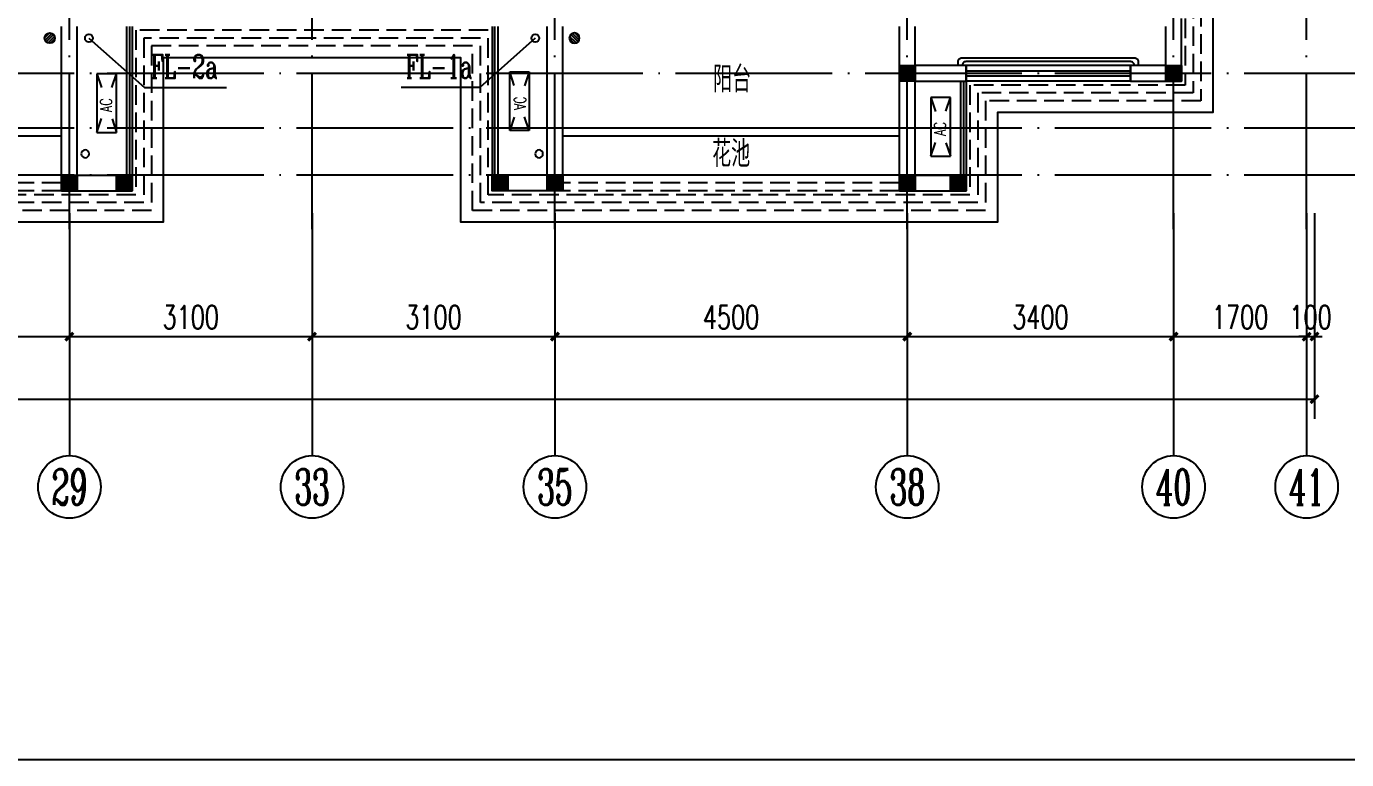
# Model space of a CAD drawing. Extents: x -287580 to -53108, y -522338 to -82629.
# Drawn here: x -214957 to -198099, y -480916 to -471551 of the extents above; entities that cross this region are included whole.
import ezdxf
from ezdxf.enums import TextEntityAlignment as Align

# ---------------------------------------------------------------- set-up
doc = ezdxf.new("R2010")
doc.units = 0
doc.header["$LTSCALE"] = 1000
doc.header["$MEASUREMENT"] = 0
doc.linetypes.add('DASH', pattern=[0.35, 0.25, -0.1])
doc.linetypes.add('DOTE', pattern=[2.42, 2, -0.2, 0.02, -0.2])
for name, color, linetype in [('AXIS', 3, 'Continuous'), ('AXIS_TEXT', 7, 'Continuous'), ('DIM_废水', 3, 'Continuous'), ('DOTE', 99, 'Continuous'), ('EQUIP_地漏', 7, 'Continuous'), ('kan', 146, 'Continuous'), ('KTIAO', 124, 'Continuous'), ('PUB_TEXT', 7, 'Continuous'), ('VPIPE-废水', 31, 'Continuous'), ('WALL', 9, 'Continuous'), ('WINDOW', 99, 'Continuous'), ('填充', 8, 'Continuous'), ('屋面', 139, 'Continuous'), ('栏杆', 169, 'Continuous'), ('表格', 157, 'Continuous')]:
    doc.layers.add(name, color=color, linetype=linetype)
doc.layers.add('RENDERING', color=125, linetype='Continuous', lineweight=13)
doc.styles.add('_ROMANC', font='romanc__.ttf', dxfattribs={"width": 0.700005})
doc.styles.add('_TCH_AXIS', font='COMPLEX', dxfattribs={"bigfont": 'GBCBIG'})
doc.styles.add('_TCH_DIM_T3', font='SIMPLEX', dxfattribs={"width": 0.705882, "bigfont": 'GBCBIG'})
doc.styles.add('_TWT_SERIAL', font='COMPLEX', dxfattribs={"width": 0.8, "height": 3, "bigfont": 'HZTXT'})
doc.styles.add('COMPLEX', font='COMPLEX')
doc.styles.add('DIM_FONT', font='simplex_.ttf', dxfattribs={"width": 0.7, "bigfont": 'GBCBIG'})
doc.styles.get("Standard").update_dxf_attribs({"font": 'gbenor.shx', "bigfont": 'gbcbig.shx'})
doc.dimstyles.new('_TCH_ARCH&&100', dxfattribs={"dimtxt": 297.5, "dimasz": 100, "dimexe": 250, "dimexo": 300, "dimgap": 100, "dimtad": 1, "dimdec": 0, "dimzin": 0, "dimdsep": 46, "dimtxsty": '_TCH_DIM_T3', "dimblk": 'ARCHTICK', "dimcen": 0.09, "dimclrt": 7, "dimazin": 2, "dimtfac": 1, "dimtdec": 0, "dimtix": 1, "dimtmove": 2, "dimatfit": 3, "dimfxl": 0, "dimtolj": 1, "dimtzin": 0, "dimarcsym": 0})

# ---------------------------------------------------------------- blocks, each defined once
blk = doc.blocks.new('90304092557924')
at = {"layer": 'KTIAO', "color": 99}
for p, q in [((-375, 125), (-198, 66)), ((-375, 125), (-375, -125)), ((375, 125), (-375, 125)), ((375, 125), (198, 66)), ((375, -125), (375, 125)), ((-203, -68), (-375, -125)), ((-375, -125), (375, -125)), ((200, -67), (375, -125))]:
    blk.add_line(p, q, dxfattribs=at)
at = {"layer": 'KTIAO', "color": 99, "style": '_ROMANC', "width": 0.7}
blk.add_text('AC', height=148.6, dxfattribs=at).set_placement((-113, -66))
at = {"layer": 'KTIAO', "color": 99, "style": 'DIM_FONT', "oblique": 0, "width": 0.6, "flags": 9}
for tag in ['XSIZE', 'YSIZE']:
    blk.add_attdef(tag, (-375, -125), '', height=0.5, dxfattribs=at)
blk = doc.blocks.new('TRHH')
at = {"color": 6}
for centre in [(-244307, -473179), (-238511, -473179)]:
    blk.add_circle(centre, 50, dxfattribs=at)
blk = doc.blocks.new('A$C3953257B')
at = {"layer": '填充'}
for points in [[(20300, 1600), (20500, 1600), (20500, 1400), (20300, 1400)], [(23700, 1600), (23900, 1600), (23900, 1400), (23700, 1400)], [(9600, 200), (9800, 200), (9800, 0), (9600, 0)], [(10300, 200), (10500, 200), (10500, 0), (10300, 0)], [(15100, 200), (15300, 200), (15300, 0), (15100, 0)], [(15800, 200), (16000, 200), (16000, 0), (15800, 0)], [(20300, 200), (20500, 200), (20500, 0), (20300, 0)], [(20950, 200), (21150, 200), (21150, 0), (20950, 0)]]:
    blk.add_hatch(color=256, dxfattribs=at).paths.add_polyline_path(points)
at = {"color": 6}
for points in [[(20300, 1600), (20500, 1600), (20500, 1400), (20300, 1400)], [(23700, 1600), (23900, 1600), (23900, 1400), (23700, 1400)], [(9600, 200), (9800, 200), (9800, 0), (9600, 0)], [(10300, 200), (10500, 200), (10500, 0), (10300, 0)], [(15100, 200), (15300, 200), (15300, 0), (15100, 0)], [(15800, 200), (16000, 200), (16000, 0), (15800, 0)], [(20300, 200), (20500, 200), (20500, 0), (20300, 0)], [(20950, 200), (21150, 200), (21150, 0), (20950, 0)]]:
    blk.add_lwpolyline(points, close=True, dxfattribs=at)
blk = doc.blocks.new('_ArchTick')
at = {"color": 0, "linetype": 'ByBlock', "const_width": 0.4}
blk.add_lwpolyline([(-0.5, -0.5), (0.5, 0.5)], dxfattribs=at)
blk = doc.blocks.new('*D269')
at = {"layer": 'AXIS', "color": 0, "lineweight": -2}
for p, q in [((-218909, -473937), (-218909, -475763)), ((-214409, -473937), (-214409, -475763)), ((-218909, -475513), (-214409, -475513))]:
    blk.add_line(p, q, dxfattribs=at)
at = {"layer": 'Defpoints', "color": 0}
for p in [(-218909, -473637), (-214409, -473637), (-214409, -475513)]:
    blk.add_point(p, dxfattribs=at)
at = {"layer": 'AXIS', "color": 0, "lineweight": -2, "xscale": 100, "yscale": 100, "zscale": 100, "rotation": 180}
blk.add_blockref('_ArchTick', (-218909, -475513), dxfattribs=at)
at = {"layer": 'AXIS', "color": 0, "lineweight": -2, "xscale": 100, "yscale": 100, "zscale": 100}
blk.add_blockref('_ArchTick', (-214409, -475513), dxfattribs=at)
at = {"layer": 'AXIS', "color": 7, "insert": (-216659, -475265), "char_height": 297.5, "attachment_point": 5, "style": '_TCH_DIM_T3'}
blk.add_mtext('\\A1;4500', dxfattribs=at)
blk = doc.blocks.new('*D270')
at = {"layer": 'AXIS', "color": 0, "lineweight": -2}
for p, q in [((-214409, -473937), (-214409, -475763)), ((-211309, -473937), (-211309, -475763)), ((-214409, -475513), (-211309, -475513))]:
    blk.add_line(p, q, dxfattribs=at)
at = {"layer": 'Defpoints', "color": 0}
for p in [(-214409, -473637), (-211309, -473637), (-211309, -475513)]:
    blk.add_point(p, dxfattribs=at)
at = {"layer": 'AXIS', "color": 0, "lineweight": -2, "xscale": 100, "yscale": 100, "zscale": 100, "rotation": 180}
blk.add_blockref('_ArchTick', (-214409, -475513), dxfattribs=at)
at = {"layer": 'AXIS', "color": 0, "lineweight": -2, "xscale": 100, "yscale": 100, "zscale": 100}
blk.add_blockref('_ArchTick', (-211309, -475513), dxfattribs=at)
at = {"layer": 'AXIS', "color": 7, "insert": (-212859, -475265), "char_height": 297.5, "attachment_point": 5, "style": '_TCH_DIM_T3'}
blk.add_mtext('\\A1;3100', dxfattribs=at)
blk = doc.blocks.new('*D271')
at = {"layer": 'AXIS', "color": 0, "lineweight": -2}
for p, q in [((-211309, -473937), (-211309, -475763)), ((-208209, -473937), (-208209, -475763)), ((-211309, -475513), (-208209, -475513))]:
    blk.add_line(p, q, dxfattribs=at)
at = {"layer": 'Defpoints', "color": 0}
for p in [(-211309, -473637), (-208209, -473637), (-208209, -475513)]:
    blk.add_point(p, dxfattribs=at)
at = {"layer": 'AXIS', "color": 0, "lineweight": -2, "xscale": 100, "yscale": 100, "zscale": 100, "rotation": 180}
blk.add_blockref('_ArchTick', (-211309, -475513), dxfattribs=at)
at = {"layer": 'AXIS', "color": 0, "lineweight": -2, "xscale": 100, "yscale": 100, "zscale": 100}
blk.add_blockref('_ArchTick', (-208209, -475513), dxfattribs=at)
at = {"layer": 'AXIS', "color": 7, "insert": (-209759, -475265), "char_height": 297.5, "attachment_point": 5, "style": '_TCH_DIM_T3'}
blk.add_mtext('\\A1;3100', dxfattribs=at)
blk = doc.blocks.new('*D272')
at = {"layer": 'AXIS', "color": 0, "lineweight": -2}
for p, q in [((-208209, -473937), (-208209, -475763)), ((-203709, -473937), (-203709, -475763)), ((-208209, -475513), (-203709, -475513))]:
    blk.add_line(p, q, dxfattribs=at)
at = {"layer": 'Defpoints', "color": 0}
for p in [(-208209, -473637), (-203709, -473637), (-203709, -475513)]:
    blk.add_point(p, dxfattribs=at)
at = {"layer": 'AXIS', "color": 0, "lineweight": -2, "xscale": 100, "yscale": 100, "zscale": 100, "rotation": 180}
blk.add_blockref('_ArchTick', (-208209, -475513), dxfattribs=at)
at = {"layer": 'AXIS', "color": 0, "lineweight": -2, "xscale": 100, "yscale": 100, "zscale": 100}
blk.add_blockref('_ArchTick', (-203709, -475513), dxfattribs=at)
at = {"layer": 'AXIS', "color": 7, "insert": (-205959, -475265), "char_height": 297.5, "attachment_point": 5, "style": '_TCH_DIM_T3'}
blk.add_mtext('\\A1;4500', dxfattribs=at)
blk = doc.blocks.new('*D273')
at = {"layer": 'AXIS', "color": 0, "lineweight": -2}
for p, q in [((-203709, -473937), (-203709, -475763)), ((-200309, -473937), (-200309, -475763)), ((-203709, -475513), (-200309, -475513))]:
    blk.add_line(p, q, dxfattribs=at)
at = {"layer": 'Defpoints', "color": 0}
for p in [(-203709, -473637), (-200309, -473637), (-200309, -475513)]:
    blk.add_point(p, dxfattribs=at)
at = {"layer": 'AXIS', "color": 0, "lineweight": -2, "xscale": 100, "yscale": 100, "zscale": 100, "rotation": 180}
blk.add_blockref('_ArchTick', (-203709, -475513), dxfattribs=at)
at = {"layer": 'AXIS', "color": 0, "lineweight": -2, "xscale": 100, "yscale": 100, "zscale": 100}
blk.add_blockref('_ArchTick', (-200309, -475513), dxfattribs=at)
at = {"layer": 'AXIS', "color": 7, "insert": (-202009, -475265), "char_height": 297.5, "attachment_point": 5, "style": '_TCH_DIM_T3'}
blk.add_mtext('\\A1;3400', dxfattribs=at)
blk = doc.blocks.new('*D274')
at = {"layer": 'AXIS', "color": 0, "lineweight": -2}
for p, q in [((-200309, -473937), (-200309, -475763)), ((-198609, -473937), (-198609, -475763)), ((-200309, -475513), (-198609, -475513))]:
    blk.add_line(p, q, dxfattribs=at)
at = {"layer": 'Defpoints', "color": 0}
for p in [(-200309, -473637), (-198609, -473637), (-198609, -475513)]:
    blk.add_point(p, dxfattribs=at)
at = {"layer": 'AXIS', "color": 0, "lineweight": -2, "xscale": 100, "yscale": 100, "zscale": 100, "rotation": 180}
blk.add_blockref('_ArchTick', (-200309, -475513), dxfattribs=at)
at = {"layer": 'AXIS', "color": 0, "lineweight": -2, "xscale": 100, "yscale": 100, "zscale": 100}
blk.add_blockref('_ArchTick', (-198609, -475513), dxfattribs=at)
at = {"layer": 'AXIS', "color": 7, "insert": (-199459, -475265), "char_height": 297.5, "attachment_point": 5, "style": '_TCH_DIM_T3'}
blk.add_mtext('\\A1;1700', dxfattribs=at)
blk = doc.blocks.new('*D275')
at = {"layer": 'AXIS', "color": 0, "lineweight": -2}
for p, q in [((-198609, -473937), (-198609, -475763)), ((-198509, -473937), (-198509, -475763)), ((-198609, -475513), (-198709, -475513)), ((-198609, -475513), (-198509, -475513)), ((-198509, -475513), (-198409, -475513))]:
    blk.add_line(p, q, dxfattribs=at)
at = {"layer": 'Defpoints', "color": 0}
for p in [(-198609, -473637), (-198509, -473637), (-198509, -475513)]:
    blk.add_point(p, dxfattribs=at)
at = {"layer": 'AXIS', "color": 0, "lineweight": -2, "xscale": 100, "yscale": 100, "zscale": 100}
blk.add_blockref('_ArchTick', (-198609, -475513), dxfattribs=at)
at = {"layer": 'AXIS', "color": 0, "lineweight": -2, "xscale": 100, "yscale": 100, "zscale": 100, "rotation": 180}
blk.add_blockref('_ArchTick', (-198509, -475513), dxfattribs=at)
at = {"layer": 'AXIS', "color": 7, "insert": (-198559, -475265), "char_height": 297.5, "attachment_point": 5, "style": '_TCH_DIM_T3'}
blk.add_mtext('\\A1;100', dxfattribs=at)
blk = doc.blocks.new('*D276')
at = {"layer": 'AXIS', "color": 0, "lineweight": -2}
for p, q in [((-254209, -473937), (-254209, -476563)), ((-198509, -473937), (-198509, -476563)), ((-254209, -476313), (-198509, -476313))]:
    blk.add_line(p, q, dxfattribs=at)
at = {"layer": 'Defpoints', "color": 0}
for p in [(-254209, -473637), (-198509, -473637), (-198509, -476313)]:
    blk.add_point(p, dxfattribs=at)
at = {"layer": 'AXIS', "color": 0, "lineweight": -2, "xscale": 100, "yscale": 100, "zscale": 100, "rotation": 180}
blk.add_blockref('_ArchTick', (-254209, -476313), dxfattribs=at)
at = {"layer": 'AXIS', "color": 0, "lineweight": -2, "xscale": 100, "yscale": 100, "zscale": 100}
blk.add_blockref('_ArchTick', (-198509, -476313), dxfattribs=at)
at = {"layer": 'AXIS', "color": 7, "insert": (-226359, -476065), "char_height": 297.5, "attachment_point": 5, "style": '_TCH_DIM_T3'}
blk.add_mtext('\\A1;55700', dxfattribs=at)
blk = doc.blocks.new('$WINLIB2D$00000001')
at = {"color": 0}
for points in [[(-0.5, 0.5), (-0.5, -0.5)], [(-0.5, 0.5), (0.5, 0.5)], [(0.5, -0.5), (0.5, 0.5)], [(0.5, 0.1667), (-0.5, 0.1667)], [(0.5, -0.1667), (-0.5, -0.1667)], [(-0.5, -0.5), (0.5, -0.5)]]:
    blk.add_lwpolyline(points, dxfattribs=at)
blk = doc.blocks.new('_AXISO')
blk.add_circle((0, 0), 0.5)
at = {"layer": 'AXIS_TEXT', "style": 'COMPLEX', "width": 1.041667}
blk.add_attdef('A', text='', height=0.56, dxfattribs=at).set_placement((-0.25, -0.28), (0.25, -0.28), align=Align.FIT)
blk = doc.blocks.new('$TwtSys$00000141')
for p, q in [((-94, 8), (-10, 92)), ((-94, 8), (-10, 92)), ((-87, -35), (35, 87)), ((-87, -35), (35, 87)), ((-66, -66), (66, 66)), ((-66, -66), (66, 66)), ((-32, -87), (88, 33)), ((-32, -87), (88, 33)), ((11, -92), (92, -11)), ((11, -92), (92, -11))]:
    blk.add_line(p, q)
blk.add_circle((0, 0), 94)
blk.add_circle((0, 0), 94)

msp = doc.modelspace()

# ---------------------------------------------------------------- linework, layer by layer
at = {"layer": 'AXIS'}
for p, q in [((-214408.8, -475591.3), (-214408.8, -477033.5)), ((-211308.8, -475591.3), (-211308.8, -477033.5)), ((-208208.8, -475591.3), (-208208.8, -477033.5)), ((-203708.8, -475591.3), (-203708.8, -477033.5)), ((-200308.8, -475591.3), (-200308.8, -477033.5)), ((-198608.8, -475591.3), (-198608.8, -477033.5))]:
    msp.add_line(p, q, dxfattribs=at)
at = {"layer": 'DIM_废水'}
for p, q in [((-214158.8, -471700.9), (-213450.5, -472332.9)), ((-208458.8, -471700.9), (-209167.1, -472332.9)), ((-213450.5, -472332.9), (-212400.9, -472332.9)), ((-209167.1, -472332.9), (-210173.5, -472332.9))]:
    msp.add_line(p, q, dxfattribs=at)
at = {"layer": 'DOTE', "linetype": 'DOTE'}
for p, q in [((-203708.8, -474142), (-203708.8, -457872.4)), ((-198608.8, -474142), (-198608.8, -457872.4)), ((-200308.8, -474142), (-200308.8, -464950.9)), ((-214408.8, -474142), (-214408.8, -466550.9)), ((-211308.8, -474142), (-211308.8, -466550.9)), ((-208208.8, -474142), (-208208.8, -466550.9)), ((-197406.7, -472150.9), (-255580, -472150.9)), ((-197406.7, -472850.9, 0), (-255580, -472850.9, 0)), ((-197406.7, -473450.9, 0), (-255580, -473450.9, 0))]:
    msp.add_line(p, q, dxfattribs=at)
at = {"layer": 'kan'}
for p, q in [((-213608.8, -471550.9), (-213608.8, -473450.9)), ((-209008.8, -471550.9), (-209008.8, -473450.9)), ((-202958.8, -472250.9), (-202958.8, -473450.9))]:
    msp.add_line(p, q, dxfattribs=at)
at = {"layer": 'kan', "color": 124, "elevation": 0}
for points in [[(-214508.8, -472850.9), (-218808.8, -472850.9), (-218808.8, -472850.9)], [(-203808.8, -472850.9), (-208108.8, -472850.9), (-208108.8, -472850.9)], [(-214508.8, -472950.9), (-218808.8, -472950.9)], [(-203808.8, -472950.9), (-208108.8, -472950.9)]]:
    msp.add_lwpolyline(points, dxfattribs=at)
at = {"layer": 'kan'}
for points in [[(-214508.8, -473450.9), (-218808.8, -473450.9)], [(-203808.8, -473450.9), (-208108.8, -473450.9)]]:
    msp.add_lwpolyline(points, dxfattribs=at)
at = {"layer": 'kan', "linetype": 'DASH'}
for points in [[(-214508.8, -473550.9), (-218808.8, -473550.9)], [(-203808.8, -473550.9), (-208108.8, -473550.9)], [(-214508.8, -473650.9), (-218808.8, -473650.9)], [(-203808.8, -473650.9), (-208108.8, -473650.9)]]:
    msp.add_lwpolyline(points, dxfattribs=at)
at = {"layer": 'VPIPE-废水'}
for centre in [(-214158.8, -471700.9), (-208458.8, -471700.9)]:
    msp.add_circle(centre, 50, dxfattribs=at)
at = {"layer": 'WALL'}
for p, q in [((-200208.8, -472250.9), (-200208.8, -471450.9)), ((-214508.8, -473650.9), (-214508.8, -471550.9)), ((-214308.8, -473450.9), (-214308.8, -471550.9)), ((-208308.8, -473450.9), (-208308.8, -471550.9)), ((-208108.8, -473650.9), (-208108.8, -471550.9)), ((-203808.8, -472150.9), (-203808.8, -471550.9)), ((-203608.8, -472050.9), (-203608.8, -471550.9)), ((-200408.8, -472050.9), (-200408.8, -471550.9)), ((-203808.8, -473650.9), (-203808.8, -472150.9)), ((-202958.8, -472050.9), (-203608.8, -472050.9)), ((-202958.8, -472250.9), (-202958.8, -472050.9)), ((-200408.8, -472050.9), (-200858.8, -472050.9)), ((-200858.8, -472050.9), (-200858.8, -472250.9)), ((-203608.8, -472250.9), (-202958.8, -472250.9)), ((-203608.8, -473450.9), (-203608.8, -472250.9)), ((-200858.8, -472250.9), (-200208.8, -472250.9)), ((-214308.8, -473450.9), (-213608.8, -473450.9)), ((-213608.8, -473450.9), (-213608.8, -473650.9)), ((-208308.8, -473450.9), (-209008.8, -473450.9)), ((-209008.8, -473650.9), (-209008.8, -473450.9)), ((-203608.8, -473450.9), (-202958.8, -473450.9)), ((-202958.8, -473450.9), (-202958.8, -473650.9)), ((-214508.8, -473650.9), (-213608.8, -473650.9)), ((-208108.8, -473650.9), (-209008.8, -473650.9)), ((-203808.8, -473650.9), (-202958.8, -473650.9))]:
    msp.add_line(p, q, dxfattribs=at)
at = {"layer": '屋面', "color": 99}
msp.add_lwpolyline([(-213158.8, -460650.9), (-209458.8, -460650.9), (-209458.8, -458750.9), (-203208.8, -458750.9), (-203208.8, -460350.9), (-198108.8, -460350.9), (-198108.8, -468650.9), (-199808.8, -468650.9), (-199808.8, -472650.9), (-202558.8, -472650.9), (-202558.8, -474050.9), (-209408.8, -474050.9), (-209408.8, -471950.9), (-213208.8, -471950.9), (-213208.8, -474050.9), (-220058.8, -474050.9), (-220058.8, -472650.9), (-222808.8, -472650.9), (-222808.8, -468650.9), (-224508.8, -468650.9), (-224508.8, -460350.9), (-219408.8, -460350.9), (-219408.8, -458750.9), (-213158.8, -458750.9)], close=True, dxfattribs=at)
at = {"layer": '屋面', "color": 99, "linetype": 'DASH'}
for points in [[(-213308.8, -460800.9), (-209308.8, -460800.9), (-209308.8, -458900.9), (-203358.8, -458900.9), (-203358.8, -460500.9), (-198258.8, -460500.9), (-198258.8, -468500.9), (-199958.8, -468500.9), (-199958.8, -472500.9), (-202708.8, -472500.9), (-202708.8, -473900.9), (-209258.8, -473900.9), (-209258.8, -471800.9), (-213358.8, -471800.9), (-213358.8, -473900.9), (-219908.8, -473900.9), (-219908.8, -472500.9), (-222658.8, -472500.9), (-222658.8, -468500.9), (-224358.8, -468500.9), (-224358.8, -460500.9), (-219258.8, -460500.9), (-219258.8, -458900.9), (-213308.8, -458900.9)], [(-213408.8, -460900.9), (-209208.8, -460900.9), (-209208.8, -459000.9), (-203458.8, -459000.9), (-203458.8, -460600.9), (-198358.8, -460600.9), (-198358.8, -468400.9), (-200058.8, -468400.9), (-200058.8, -472400.9), (-202808.8, -472400.9), (-202808.8, -473800.9), (-209158.8, -473800.9), (-209158.8, -471700.9), (-213458.8, -471700.9), (-213458.8, -473800.9), (-219808.8, -473800.9), (-219808.8, -472400.9), (-222558.8, -472400.9), (-222558.8, -468400.9), (-224258.8, -468400.9), (-224258.8, -460600.9), (-219158.8, -460600.9), (-219158.8, -459000.9), (-213408.8, -459000.9)], [(-213508.8, -461000.9), (-209108.8, -461000.9), (-209108.8, -459100.9), (-203558.8, -459100.9), (-203558.8, -460700.9), (-198458.8, -460700.9), (-198458.8, -468300.9), (-200158.8, -468300.9), (-200158.8, -472300.9), (-202908.8, -472300.9), (-202908.8, -473700.9), (-209058.8, -473700.9), (-209058.8, -471600.9), (-213558.8, -471600.9), (-213558.8, -473700.9), (-219708.8, -473700.9), (-219708.8, -472300.9), (-222458.8, -472300.9), (-222458.8, -468300.9), (-224158.8, -468300.9), (-224158.8, -460700.9), (-219058.8, -460700.9), (-219058.8, -459100.9), (-213508.8, -459100.9)]]:
    msp.add_lwpolyline(points, close=True, dxfattribs=at)
at = {"layer": '栏杆'}
for p, q in [((-213678.8, -471550.9), (-213678.8, -473450.9)), ((-213638.8, -471550.9), (-213638.8, -473450.9)), ((-208978.8, -471550.9), (-208978.8, -473450.9)), ((-208938.8, -471550.9), (-208938.8, -473450.9)), ((-203028.8, -472250.9), (-203028.8, -473450.9)), ((-202988.8, -472250.9), (-202988.8, -473450.9))]:
    msp.add_line(p, q, dxfattribs=at)
for points in [[(-203058.8, -472050.9), (-203058.8, -472000.9, -0.4142136), (-203008.8, -471950.9), (-200808.8, -471950.9, -0.4142136), (-200758.8, -472000.9), (-200758.8, -472050.9)], [(-200808.8, -472050.9), (-200808.8, -472050.9, 0.4142136), (-200858.8, -472000.9), (-202958.8, -472000.9, 0.4142136), (-203008.8, -472050.9), (-203008.8, -472050.9)]]:
    msp.add_lwpolyline(points, format="xyb", dxfattribs=at)
at = {"layer": '表格'}
msp.add_lwpolyline([(-262742.7, -480915.5), (-189142.7, -480915.5)], dxfattribs=at)

# ---------------------------------------------------------------- block references
at = {"color": 99, "xscale": -1}
msp.add_blockref('TRHH', (-452717.6, 0), dxfattribs=at)
at = {"layer": 'AXIS'}
ref = msp.add_blockref('_AXISO', (-214408.8, -477433.5), dxfattribs=dict(at, xscale=800, yscale=800, zscale=800))
ref.add_attrib('A', '29', dxfattribs={"layer": 'AXIS_TEXT', "height": 452.55, "style": '_TCH_AXIS', "width": 0.617647}).set_placement((-214635.1, -477659.8), (-214182.5, -477659.8), align=Align.FIT)
ref = msp.add_blockref('_AXISO', (-211308.8, -477433.5), dxfattribs=dict(at, xscale=800, yscale=800, zscale=800))
ref.add_attrib('A', '33', dxfattribs={"layer": 'AXIS_TEXT', "height": 452.55, "style": '_TCH_AXIS', "width": 0.636364}).set_placement((-211535.1, -477659.8), (-211082.5, -477659.8), align=Align.FIT)
ref = msp.add_blockref('_AXISO', (-208208.8, -477433.5), dxfattribs=dict(at, xscale=800, yscale=800, zscale=800))
ref.add_attrib('A', '35', dxfattribs={"layer": 'AXIS_TEXT', "height": 452.55, "style": '_TCH_AXIS', "width": 0.636364}).set_placement((-208435.1, -477659.8), (-207982.5, -477659.8), align=Align.FIT)
ref = msp.add_blockref('_AXISO', (-203708.8, -477433.5), dxfattribs=dict(at, xscale=800, yscale=800, zscale=800))
ref.add_attrib('A', '38', dxfattribs={"layer": 'AXIS_TEXT', "height": 452.55, "style": '_TCH_AXIS', "width": 0.636364}).set_placement((-203935.1, -477659.8), (-203482.5, -477659.8), align=Align.FIT)
ref = msp.add_blockref('_AXISO', (-200308.8, -477433.5), dxfattribs=dict(at, xscale=800, yscale=800, zscale=800))
ref.add_attrib('A', '40', dxfattribs={"layer": 'AXIS_TEXT', "height": 452.55, "style": '_TCH_AXIS', "width": 0.6}).set_placement((-200535.1, -477659.8), (-200082.5, -477659.8), align=Align.FIT)
ref = msp.add_blockref('_AXISO', (-198608.8, -477433.5), dxfattribs=dict(at, xscale=800, yscale=800, zscale=800))
ref.add_attrib('A', '41', dxfattribs={"layer": 'AXIS_TEXT', "height": 452.55, "style": '_TCH_AXIS', "width": 0.7}).set_placement((-198835.1, -477659.8), (-198382.5, -477659.8), align=Align.FIT)
at = {"layer": 'EQUIP_地漏', "xscale": 0.7, "zscale": 0.7}
for p, yscale, rotation in [((-214658.8, -471700.9), 0.7, 4.764361865074103e-12), ((-207958.8, -471700.9), -0.7, 180)]:
    msp.add_blockref('$TwtSys$00000141', p, dxfattribs=dict(at, yscale=yscale, rotation=rotation))
at = {"layer": 'RENDERING', "rotation": 90.00000000000001}
for p in [(-213931.6, -472530.4), (-203282.7, -472833.9)]:
    msp.add_blockref('90304092557924', p, dxfattribs=at)
at = {"layer": 'RENDERING', "xscale": -1, "rotation": 270}
msp.add_blockref('90304092557924', (-208661, -472506.4), dxfattribs=at)
at = {"layer": 'WINDOW', "xscale": 2100, "yscale": 200, "zscale": 2100, "rotation": 180.0000000000157}
msp.add_blockref('$WINLIB2D$00000001', (-201908.8, -472150.9), dxfattribs=at)
at = {"layer": '表格'}
msp.add_blockref('A$C3953257B', (-224108.8, -473650.9), dxfattribs=at)

# ---------------------------------------------------------------- texts
at = {"layer": 'DIM_废水', "color": 7, "style": '_TWT_SERIAL', "width": 0.64}
for s, p in [('FL-2a', (-213366, -472212.9)), ('FL-1a', (-210113.5, -472212.9))]:
    msp.add_text(s, height=300, dxfattribs=at).set_placement(p)
at = {"layer": 'PUB_TEXT'}
for s, p in [('阳台', (-206188.6, -472395.2, 0)), ('花池', (-206201.6, -473346.2, 0))]:
    msp.add_text(s, height=337.59, dxfattribs=at).set_placement(p)

# ---------------------------------------------------------------- dimensions: what is measured, and where the dimension line sits
at = {"layer": 'AXIS'}
for p1, p2, distance, picture, middle in [((-254208.8, -473636.5), (-198508.8, -473636.5), -2677, '*D276', (-226358.8, -476064.7)), ((-218908.8, -473636.5), (-214408.8, -473636.5), -1877, '*D269', (-216658.8, -475264.7)), ((-214408.8, -473636.5), (-211308.8, -473636.5), -1877, '*D270', (-212858.8, -475264.7)), ((-211308.8, -473636.5), (-208208.8, -473636.5), -1877, '*D271', (-209758.8, -475264.7)), ((-208208.8, -473636.5), (-203708.8, -473636.5), -1877, '*D272', (-205958.8, -475264.7)), ((-203708.8, -473636.5), (-200308.8, -473636.5), -1877, '*D273', (-202008.8, -475264.7)), ((-200308.8, -473636.5), (-198608.8, -473636.5), -1877, '*D274', (-199458.8, -475264.7)), ((-198608.8, -473636.5), (-198508.8, -473636.5), -1877, '*D275', (-198558.8, -475264.7))]:
    dim = msp.add_aligned_dim(p1=p1, p2=p2, distance=distance, dimstyle='_TCH_ARCH&&100', dxfattribs=at)
    dim.commit()
    dim.dimension.update_dxf_attribs({"geometry": picture, "text_midpoint": middle})

doc.saveas('drawing.dxf')
